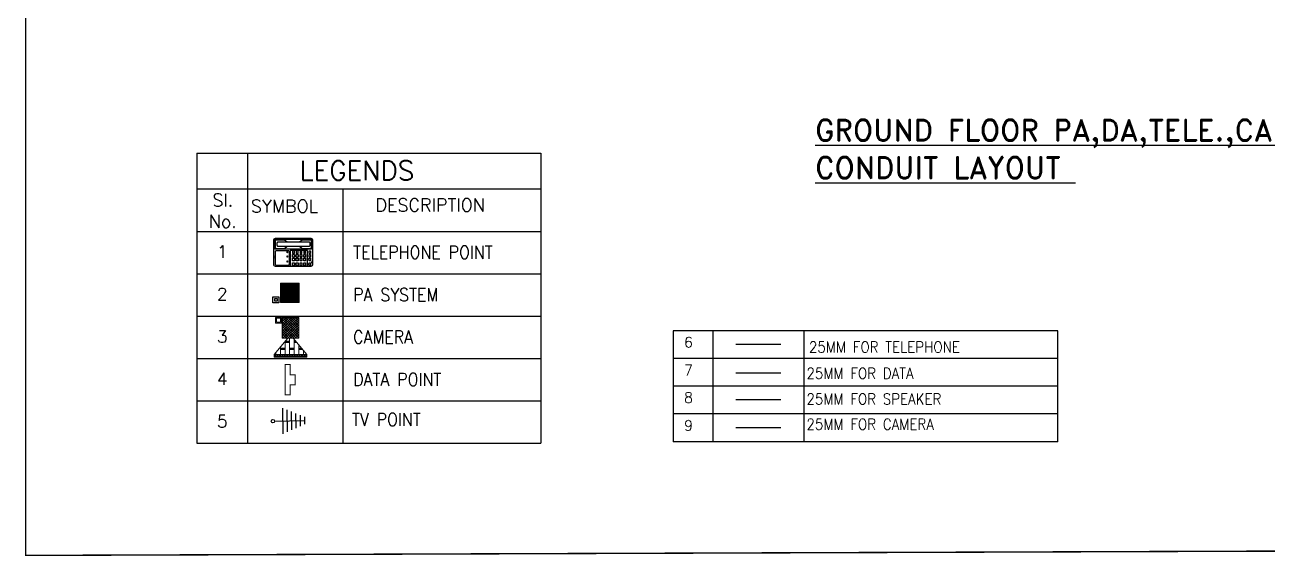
# Model space of a CAD drawing. Header units: inches. Extents: x -221585 to 401252, y -284294 to 332380.
# Drawn here: x 143617 to 149091, y 24449 to 26787 of the extents above; entities that cross this region are included whole.
import ezdxf
from ezdxf.enums import TextEntityAlignment as Align

# ---------------------------------------------------------------- set-up
doc = ezdxf.new("R2010")
doc.units = ezdxf.units.IN
doc.header["$MEASUREMENT"] = 0
for name, color, linetype, lineweight in [('A-SEC-TXT', 3, 'Continuous', 0), ('A-WALL', 1, 'Continuous', 9), ('Wall mount speaker', 2, 'Continuous', 0)]:
    doc.layers.add(name, color=color, linetype=linetype, lineweight=lineweight)
for name, color, linetype in [('AC-GRND-PATT', 251, 'Continuous'), ('ELV points', 7, 'Continuous'), ('Power', 7, 'Continuous'), ('TEL', 6, 'Continuous')]:
    doc.layers.add(name, color=color, linetype=linetype)
doc.styles.add('A', font='SIMPLEX', dxfattribs={"width": 0.9})
doc.styles.add('ROMAND', font='ROMAND.shx')
doc.styles.get("Standard").update_dxf_attribs({"font": 'arial.ttf'})
pattern_1 = [(135, (-206628.523, -439172.145), (31.0767903, 31.0767903), []), (45, (-206628.523, -439172.145), (31.0767903, -31.0767903), [])]

# ---------------------------------------------------------------- blocks, each defined once
blk = doc.blocks.new('A$C08703A85')
at = {"layer": 'AC-GRND-PATT', "lineweight": -2, "ltscale": 0.1}
h = blk.add_hatch(dxfattribs=at)
h.set_pattern_fill('ANSI37', color=0, scale=351.593746)
h.set_pattern_definition(pattern_1)
h.paths.add_polyline_path([(0, 837), (67, 837), (70, 834), (70, 6), (63, 0), (0, 0)])
h = blk.add_hatch(dxfattribs=at)
h.set_pattern_fill('BRSTONE', color=0, scale=351.593746)
h.set_pattern_definition([(180, (-206628.52, -439172.15), (-7e-13, 116.025936), []), (90, (-206944.96, -439172.15), (175.79687, 116.025936), [116.02594, -116.02594]), (90, (-206909.8, -439172.15), (175.79687, 116.025936), [116.02594, -116.02594]), (180, (-206944.96, -439152.81), (-175.796873, 116.025936), [-316.43437, 35.159375]), (180, (-206944.96, -439133.47), (-175.796873, 116.025936), [-316.43437, 35.159375]), (180, (-206944.96, -439114.13), (-175.796873, 116.025936), [-316.43437, 35.159375]), (180, (-206944.96, -439094.8), (-175.796873, 116.025936), [-316.43437, 35.159375]), (180, (-206944.96, -439075.46), (-175.796873, 116.025936), [-316.43437, 35.159375])])
h.paths.add_polyline_path([(70, 834), (481, 486), (481, 352), (70, 6)])
h = blk.add_hatch(dxfattribs=at)
h.set_pattern_fill('ANSI37', color=0, scale=351.593746)
h.set_pattern_definition(pattern_1)
h.paths.add_polyline_path([(1009, 628), (1009, 206), (481, 206), (481, 417), (481, 628)])
at = {"layer": 'A-WALL', "color": 10, "lineweight": -2, "ltscale": 0.1}
for p, q in [((0, 837), (0, 0)), ((70, 837), (0, 837)), ((481, 486), (67, 837)), ((70, 839), (70, 0)), ((481, 352), (63, 0)), ((481, 206), (481, 628)), ((481, 628), (1009, 628)), ((481, 206), (481, 417)), ((499, 472), (495, 475)), ((1009, 628), (1009, 206)), ((1009, 206), (481, 206))]:
    blk.add_line(p, q, dxfattribs=at)
at = {"layer": 'A-WALL', "color": 10, "linetype": 'ByBlock', "lineweight": -2, "ltscale": 0.1}
blk.add_line((70, 0), (0, 0), dxfattribs=at)
blk = doc.blocks.new('A$C1C8104B6')
at = {"color": 6}
for points in [[(737, 0), (887, 0), (887, 146), (737, 146)], [(760, 23), (864, 23), (864, 123), (760, 123)]]:
    blk.add_lwpolyline(points, close=True, dxfattribs=at)
at = {"layer": 'A-SEC-TXT', "rotation": 270}
blk.add_blockref('A$C08703A85', (90, 1009), dxfattribs=at)
blk = doc.blocks.new('data')
at = {"layer": 'Power', "color": 3, "const_width": 2}
blk.add_lwpolyline([(58948.7, 155709.8), (58948.7, 155714.8), (58948.7, 155719.8), (58958.7, 155719.8), (58968.7, 155719.8), (58968.7, 155724.8), (58968.7, 155729.8), (58978.7, 155729.8), (58988.7, 155729.8), (58988.7, 155719.8), (59008.7, 155719.8), (59008.7, 155709.8), (58948.7, 155709.8)], dxfattribs=at)
blk = doc.blocks.new('A$C54490F4E')
at = {"layer": 'Wall mount speaker', "ltscale": 0.1}
h = blk.add_hatch(dxfattribs=at)
h.set_pattern_fill('ANSI31', color=3, scale=50, style=0)
h.paths.add_polyline_path([(347, 332), (0, 332), (0, 0), (347, 0)])
at = {"layer": 'Wall mount speaker', "color": 3, "ltscale": 0.1}
blk.add_lwpolyline([(0, 332), (347, 332), (347, 0), (0, 0)], close=True, dxfattribs=at)
blk = doc.blocks.new('A$C1A917D7C')
at = {"layer": 'TEL', "elevation": 0}
for points in [[(0, 956), (227, 956), (227, 744), (0, 744)], [(63, 893), (164, 893), (164, 807), (63, 807)]]:
    blk.add_lwpolyline(points, close=True, dxfattribs=at)
at = {"layer": 'Wall mount speaker', "color": 2, "ltscale": 0.1, "xscale": 2.038325862171721, "yscale": 2.038325862171721, "zscale": 2.038325862171721}
blk.add_blockref('A$C54490F4E', (14, 0), dxfattribs=at)
blk = doc.blocks.new('A$C1A3D5E7F')
at = {"color": 1}
for points in [[(6.11, 4.12), (6.11, 0.28, -0.414214), (5.83, 0), (0.28, 0, -0.414214), (0, 0.28), (0, 4.12, -0.414214), (0.28, 4.41), (5.83, 4.41, -0.414214)], [(5.97, 4.12), (5.97, 2.84, -0.414214), (5.83, 2.7), (0.28, 2.7, -0.414214), (0.14, 2.84), (0.14, 4.12, -0.414214), (0.28, 4.27), (5.83, 4.27, -0.414214)], [(2.42, 2.36), (2.42, 0.28, -0.414214), (2.28, 0.14), (0.43, 0.14, -0.414214), (0.29, 0.28), (0.29, 2.36, -0.414214), (0.43, 2.5), (2.28, 2.5, -0.414214)], [(5.69, 3.7), (5.69, 3.27, -0.414214), (5.54, 3.13), (0.71, 3.13, -0.414214), (0.57, 3.27), (0.57, 3.7, -0.414214), (0.71, 3.84), (5.54, 3.84, -0.414214)], [(3.25, 2.03), (3.25, 2.4, 0.414214), (3.23, 2.43), (3, 2.43, 0.414214), (2.97, 2.4), (2.97, 2.03, 0.414214), (3, 2), (3.23, 2, 0.414214)], [(3.84, 2.03), (3.84, 2.4, 0.414214), (3.81, 2.43), (3.58, 2.43, 0.414214), (3.55, 2.4), (3.55, 2.03, 0.414214), (3.58, 2), (3.81, 2, 0.414214)], [(4.42, 2.03), (4.42, 2.4, 0.414214), (4.39, 2.43), (4.16, 2.43, 0.414214), (4.14, 2.4), (4.14, 2.03, 0.414214), (4.16, 2), (4.39, 2, 0.414214)], [(5, 2.03), (5, 2.4, 0.414214), (4.97, 2.43), (4.75, 2.43, 0.414214), (4.72, 2.4), (4.72, 2.03, 0.414214), (4.75, 2), (4.97, 2, 0.414214)], [(5.79, 2.4), (5.79, 2.03, -0.414214), (5.76, 2), (5.6, 2, -0.414214), (5.57, 2.03), (5.57, 2.4, -0.414214), (5.6, 2.43), (5.76, 2.43, -0.414214)], [(3.25, 1.82), (3.25, 1.45, -0.414214), (3.23, 1.43), (3, 1.43, -0.414214), (2.97, 1.45), (2.97, 1.82, -0.414214), (3, 1.85), (3.23, 1.85, -0.414214)], [(3.25, 1.25), (3.25, 0.88, -0.414214), (3.23, 0.85), (3, 0.85, -0.414214), (2.97, 0.88), (2.97, 1.25, -0.414214), (3, 1.28), (3.23, 1.28, -0.414214)], [(3.25, 0.54), (3.25, 0.17, -0.414214), (3.23, 0.14), (3, 0.14, -0.414214), (2.97, 0.17), (2.97, 0.54, -0.414214), (3, 0.57), (3.23, 0.57, -0.414214)], [(3.84, 1.82), (3.84, 1.45, -0.414214), (3.81, 1.43), (3.58, 1.43, -0.414214), (3.55, 1.45), (3.55, 1.82, -0.414214), (3.58, 1.85), (3.81, 1.85, -0.414214)], [(3.84, 1.25), (3.84, 0.88, -0.414214), (3.81, 0.85), (3.58, 0.85, -0.414214), (3.55, 0.88), (3.55, 1.25, -0.414214), (3.58, 1.28), (3.81, 1.28, -0.414214)], [(3.84, 0.54), (3.84, 0.17, -0.414214), (3.81, 0.14), (3.58, 0.14, -0.414214), (3.55, 0.17), (3.55, 0.54, -0.414214), (3.58, 0.57), (3.81, 0.57, -0.414214)], [(4.42, 1.82), (4.42, 1.45, -0.414214), (4.39, 1.43), (4.16, 1.43, -0.414214), (4.14, 1.45), (4.14, 1.82, -0.414214), (4.16, 1.85), (4.39, 1.85, -0.414214)], [(4.42, 1.25), (4.42, 0.88, -0.414214), (4.39, 0.85), (4.16, 0.85, -0.414214), (4.14, 0.88), (4.14, 1.25, -0.414214), (4.16, 1.28), (4.39, 1.28, -0.414214)], [(4.42, 0.54), (4.42, 0.17, -0.414214), (4.39, 0.14), (4.16, 0.14, -0.414214), (4.14, 0.17), (4.14, 0.54, -0.414214), (4.16, 0.57), (4.39, 0.57, -0.414214)], [(5, 1.82), (5, 1.45, -0.414214), (4.97, 1.43), (4.75, 1.43, -0.414214), (4.72, 1.45), (4.72, 1.82, -0.414214), (4.75, 1.85), (4.97, 1.85, -0.414214)], [(5, 1.25), (5, 0.88, -0.414214), (4.97, 0.85), (4.75, 0.85, -0.414214), (4.72, 0.88), (4.72, 1.25, -0.414214), (4.75, 1.28), (4.97, 1.28, -0.414214)], [(5, 0.54), (5, 0.17, -0.414214), (4.97, 0.14), (4.75, 0.14, -0.414214), (4.72, 0.17), (4.72, 0.54, -0.414214), (4.75, 0.57), (4.97, 0.57, -0.414214)], [(5.79, 1.82), (5.79, 1.45, -0.414214), (5.76, 1.43), (5.6, 1.43, -0.414214), (5.57, 1.45), (5.57, 1.82, -0.414214), (5.6, 1.85), (5.76, 1.85, -0.414214)], [(5.79, 1.25), (5.79, 0.88, -0.414214), (5.76, 0.85), (5.6, 0.85, -0.414214), (5.57, 0.88), (5.57, 1.25, -0.414214), (5.6, 1.28), (5.76, 1.28, -0.414214)], [(5.79, 0.54), (5.79, 0.17, -0.414214), (5.76, 0.14), (5.6, 0.14, -0.414214), (5.57, 0.17), (5.57, 0.54, -0.414214), (5.6, 0.57), (5.76, 0.57, -0.414214)]]:
    blk.add_lwpolyline(points, format="xyb", close=True, dxfattribs=at)
for points in [[(2.11, 3.13), (1.71, 2.77), (0.43, 2.77, -0.414214), (0.28, 2.91), (0.28, 4.05, -0.414214), (0.43, 4.19), (1.71, 4.19), (2.11, 3.84)], [(4.07, 3.84), (4.48, 4.19), (5.76, 4.19, -0.414214), (5.9, 4.05), (5.9, 2.91, -0.414214), (5.76, 2.77), (4.48, 2.77), (4.07, 3.13)]]:
    blk.add_lwpolyline(points, format="xyb", dxfattribs=at)
for points in [[(2.18, 2.34), (2.18, 2.12), (2.1, 2.12), (2.1, 2.34)], [(2.18, 1.64), (2.18, 1.43), (2.1, 1.43), (2.1, 1.64)], [(2.18, 0.86), (2.18, 0.64), (2.1, 0.64), (2.1, 0.86)], [(6.02, 0.66), (6.02, 0.68), (5.91, 0.68), (5.91, 0.66)], [(6.02, 0.65), (6.02, 0.63), (5.91, 0.63), (5.91, 0.65)], [(6.02, 0.61), (6.02, 0.6), (5.91, 0.6), (5.91, 0.61)]]:
    blk.add_lwpolyline(points, close=True, dxfattribs=at)
blk.add_lwpolyline([(5.31, 0), (5.31, 2.5), (2.57, 2.5), (2.57, 0)], dxfattribs=at)
for centre in [(5.43, 1.14), (5.43, 0.35)]:
    blk.add_circle(centre, 0.0499, dxfattribs=at)
for s, height, p in [('1', 0.142, (3.15, 2.21)), ('4', 0.142, (3.73, 2.21)), ('7', 0.142, (4.31, 2.21)), ('*', 0.142, (4.9, 2.21)), ('Panasonic', 0.0995, (0.15, 1.36)), ('2', 0.142, (3.15, 1.64)), ('3', 0.142, (3.15, 1.06)), ('5', 0.142, (3.73, 1.64)), ('6', 0.142, (3.73, 1.06)), ('8', 0.142, (4.31, 1.64)), ('9', 0.142, (4.31, 1.06)), ('0', 0.142, (4.9, 1.64)), ('#', 0.142, (4.9, 1.06)), ('MIC', 0.0498, (5.86, 0.64))]:
    blk.add_text(s, height=height, rotation=90, dxfattribs=at).set_placement(p, align=Align.MIDDLE)
blk = doc.blocks.new('tv point')
at = {"color": 1}
for p, q in [((5130.8518, -920.2757), (5130.8518, -920.3758)), ((5130.8689, -920.2828), (5130.8689, -920.3687)), ((5130.8861, -920.29), (5130.8861, -920.3615)), ((5130.9033, -920.2972), (5130.9033, -920.3544)), ((5130.9204, -920.3043), (5130.9204, -920.3472)), ((5130.9376, -920.3115), (5130.9376, -920.3401)), ((5130.8205, -920.3258), (5130.9376, -920.3258))]:
    blk.add_line(p, q, dxfattribs=at)
blk.add_circle((5130.8138, -920.3258), 0.00664, dxfattribs=at)

msp = doc.modelspace()

# ---------------------------------------------------------------- linework, layer by layer
at = {"color": 3}
for p, q in [((144374.4, 26222.2), (145888.2, 26222.2)), ((145888.2, 26064), (144374.4, 26064)), ((144374.4, 25878.1), (145041.2, 25878.1)), ((144374.4, 25878.1), (145888.2, 25878.1)), ((145041.2, 25878.1), (145888.2, 25878.1)), ((144374.4, 25691.6), (145888.2, 25691.6)), ((144374.4, 25505), (145888.2, 25505)), ((148164.8, 25440.6), (146471.8, 25440.6)), ((146471.8, 25440.6), (146471.8, 24952)), ((146646.4, 25440.6), (146646.4, 24952)), ((147045.9, 25440.6), (147045.9, 24952)), ((148164.8, 24952), (148164.8, 25440.6)), ((144374.4, 25318.5), (145888.2, 25318.5)), ((148164.8, 25318), (146471.8, 25318)), ((148164.8, 25197.2), (146471.8, 25197.2)), ((144374.4, 25131.9), (145888.2, 25131.9)), ((148164.8, 25074.6), (146471.8, 25074.6)), ((144374.4, 24945.4), (145888.2, 24945.4)), ((148164.8, 24952), (146471.8, 24952))]:
    msp.add_line(p, q, dxfattribs=at)
for p, q in [((144374.4, 26222.2), (144374.4, 24945.4)), ((144597.6, 26222.2), (144597.6, 24945.4)), ((145888.2, 26222.2), (145888.2, 24945.4)), ((145017.3, 26064), (145017.3, 24945.4))]:
    msp.add_line(p, q)
at = {"color": 1}
msp.add_line((146944.7, 25380.2), (146747.5, 25380.2), dxfattribs=at)
at = {"color": 42}
msp.add_line((146944.7, 25254.7), (146747.5, 25254.7), dxfattribs=at)
at = {"color": 6}
msp.add_line((146944.7, 25136.9), (146747.5, 25136.9), dxfattribs=at)
at = {"color": 144}
msp.add_line((146944.7, 25014.3), (146747.5, 25014.3), dxfattribs=at)
at = {"color": 6, "const_width": 6.3}
msp.add_lwpolyline([(143620.3, 24452.2), (143620.3, 30283), (152235.6, 30312.6), (152235.6, 24481.8)], close=True, dxfattribs=at)
at = {"color": 230, "linetype": 'Continuous', "lineweight": 9, "true_color": 0x0000e6}
msp.add_lwpolyline([(144839.1, 26108.7), (144851.9, 26101.8), (144851.9, 26101.8)], dxfattribs=at)

# ---------------------------------------------------------------- block references
at = {"linetype": 'ByBlock', "lineweight": -3, "xscale": 28, "yscale": 28, "zscale": 28}
msp.add_blockref('A$C1A3D5E7F', (144712.5, 25724.2), dxfattribs=at)
at = {"xscale": 1125, "yscale": 1125, "zscale": 1125, "rotation": 1.176783000597571}
msp.add_blockref('tv point', (-5647502.5, 941646.3, -0.4), dxfattribs=at)
at = {"layer": 'A-SEC-TXT', "color": 30, "xscale": 0.12012, "yscale": 0.12012, "zscale": 0.12012, "rotation": 89.99999999999999}
msp.add_blockref('A$C1A917D7C', (144824.3, 25563.1), dxfattribs=at)
at = {"layer": 'A-SEC-TXT', "xscale": 0.17325, "yscale": 0.17325, "zscale": 0.17325, "rotation": 180.069765883491}
msp.add_blockref('A$C1C8104B6', (144874.6, 25499.7), dxfattribs=at)
at = {"layer": 'ELV points', "xscale": 2.216327740261543, "yscale": 2.216327740261543, "zscale": 2.216327740261543, "rotation": 270}
msp.add_blockref('data', (-200340.6, 155941.3), dxfattribs=at)

# ---------------------------------------------------------------- texts
at = {"color": 7}
for s, height, style, p in [('%%UGROUND FLOOR PA,DA,TELE.,CAMERA', 94.5, 'ROMAND', (147096.6, 26276.4)), ('%%UCONDUIT LAYOUT ', 94.5, 'ROMAND', (147096.6, 26111.2)), ('1', 53.5, 'A', (144463.2, 25761.8)), ('2', 53.5, 'A', (144463.2, 25575.3)), ('3', 53.5, 'A', (144463.2, 25388.7)), ('6', 45.6, 'A', (146519, 25367.2)), ('7', 45.6, 'A', (146519, 25244.6)), ('4', 53.5, 'A', (144463.2, 25202.2)), ('8', 45.6, 'A', (146519, 25123.9)), ('5', 53.5, 'A', (144463.2, 25015.7)), ('9', 45.6, 'A', (146519, 25001.3))]:
    msp.add_text(s, height=height, dxfattribs=dict(at, style=style)).set_placement(p)
at = {"color": 6, "style": 'A'}
for s, height, p in [('LEGENDS', 84.73, (144826.5, 26103.3)), ('SYMBOL', 56.49, (144612.5, 25960.7)), ('DESCRIPTION', 56.486, (145160.6, 25965.8))]:
    msp.add_text(s, height=height, dxfattribs=at).set_placement(p)
for s, p in [('Sl.', (144488.6, 25987.4)), ('No.', (144488.6, 25893.8))]:
    msp.add_text(s, height=56.49, dxfattribs=at).set_placement(p, align=Align.CENTER)
at = {"color": 0, "attachment_point": 1, "style": 'A'}
for s, width, insert, char_height in [('TELEPHONE POINT', 6955.156, (145062.4, 25814.3), 56.486), ('PA SYSTEM', 6955.156, (145062.4, 25627.8), 56.49), ('CAMERA', 6955.156, (145062.4, 25441.2), 56.49), ('25MM FOR TELEPHONE ', 8106.989, (147069, 25393.1), 48.142), ('DATA POINT', 6955.156, (145062.4, 25254.7), 56.49), ('25MM FOR DATA', 8106.989, (147058.1, 25277.4), 48.142), ('25MM FOR SPEAKER ', 8106.989, (147058.1, 25164.5), 48.142), ('TV POINT', 6955.156, (145057.2, 25078.3), 56.49), ('25MM FOR CAMERA ', 8106.989, (147058.1, 25053.4), 48.142)]:
    msp.add_mtext_dynamic_manual_height_columns(s, width=width, gutter_width=12.5, heights=[0], dxfattribs=dict(at, insert=insert, char_height=char_height))

doc.saveas('drawing.dxf')
